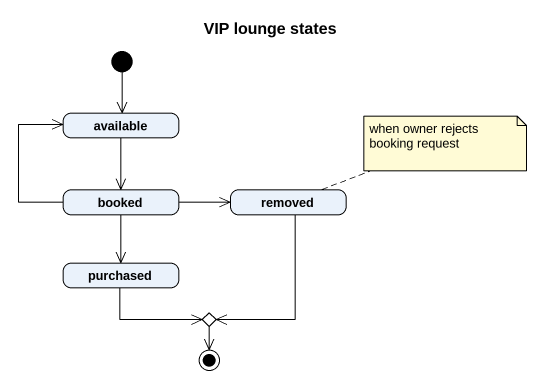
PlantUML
@startuml
title VIP lounge states
hide empty description
state available
state booked
state removed
state purchased
state choice1 <<choice>>
[*] --> available
available --> booked
booked -up-> available
booked -right-> removed
booked --> purchased
removed --> choice1
purchased -right-> choice1
choice1 --> [*]
note right of removed : when owner rejects booking request
@enduml
